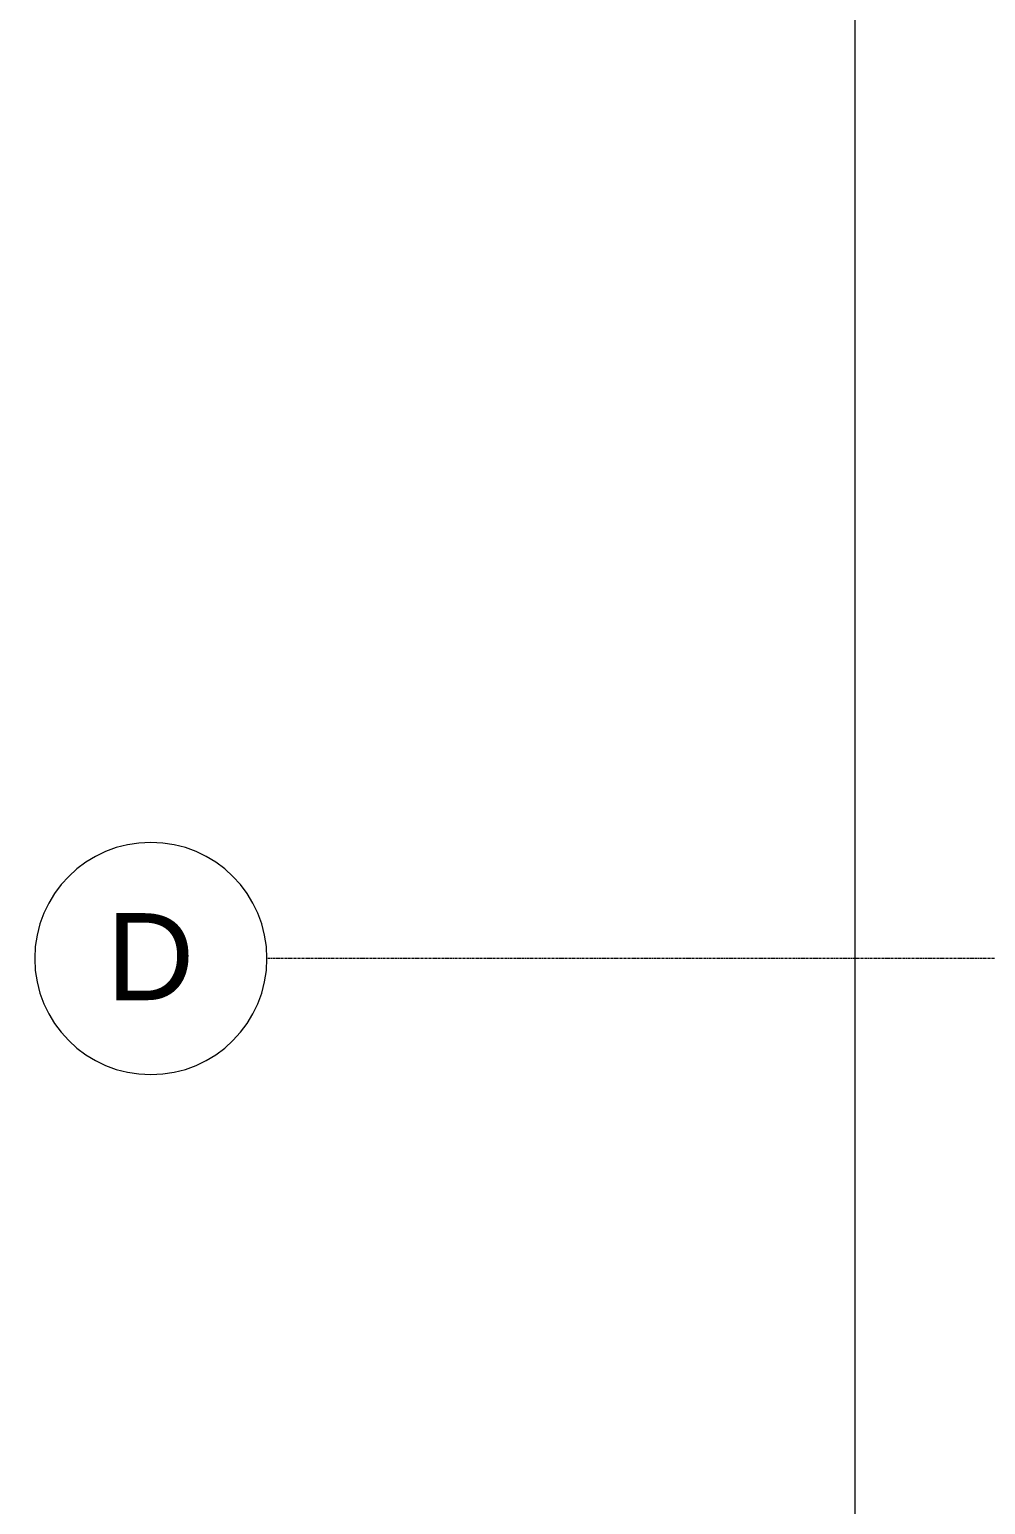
# Model space of a CAD drawing. Header units: inches. Extents: x -4235 to -464, y 9706 to 12425.
# Drawn here: x -4234.8 to -4037.2, y 10703.3 to 11008.3 of the extents above; entities that cross this region are included whole.
import ezdxf

# ---------------------------------------------------------------- set-up
doc = ezdxf.new("R2010")
doc.units = ezdxf.units.IN
doc.header["$MEASUREMENT"] = 0
doc.linetypes.add('Grid Line 1_2_', pattern=[0.875, 0.5, -0.125, 0.125, -0.125])
for name, color, linetype, lineweight in [('0-1', 7, 'Continuous', 5), ('C-TOPO', 7, 'Continuous', 9), ('S-GRID-1', 1, 'Grid Line 1_2_', 9), ('S-GRID-IDEN', 1, 'Continuous', 9)]:
    doc.layers.add(name, color=color, linetype=linetype, lineweight=lineweight)
doc.styles.add('Arial_1', font='arial.ttf', dxfattribs={"height": 18})

# ---------------------------------------------------------------- blocks, each defined once
blk = doc.blocks.new('CTR  - Topography_rvt-1-BACKGROUND - 1ST FLOOR')
at = {"layer": 'C-TOPO'}
for p, q in [((-4064.23, 11068.52), (-4064.23, 10787.65)), ((-4064.23, 11068.52), (-4064.23, 10787.65)), ((-4064.23, 10787.65), (-4064.23, 10787.58)), ((-4064.23, 10787.65), (-4064.23, 10787.58)), ((-4064.23, 10787.58), (-4064.23, 10623.63)), ((-4064.23, 10787.58), (-4064.23, 10623.63))]:
    blk.add_line(p, q, dxfattribs=at)
blk = doc.blocks.new('Grid - Grid Head - Circle-50561-BACKGROUND - 1ST FLOOR')
at = {"layer": 'S-GRID-IDEN'}
for start, end in [(360, 180), (180, 360)]:
    blk.add_arc((0, 0), 0.25, start, end, dxfattribs=at)

msp = doc.modelspace()

# ---------------------------------------------------------------- linework, layer by layer
at = {"layer": 'S-GRID-1'}
msp.add_line((-464.45, 10816.19), (-4185.7, 10816.19), dxfattribs=at)

# ---------------------------------------------------------------- block references
at = {"layer": '0-1'}
msp.add_blockref('CTR  - Topography_rvt-1-BACKGROUND - 1ST FLOOR', (0, 0), dxfattribs=at)
at = {"layer": 'S-GRID-IDEN', "xscale": 95.99999999999994, "yscale": 95.99999999999994, "zscale": 95.99999999999994, "rotation": 89.99999999999987}
msp.add_blockref('Grid - Grid Head - Circle-50561-BACKGROUND - 1ST FLOOR', (-4209.7, 10816.19), dxfattribs=at)

# ---------------------------------------------------------------- texts
at = {"layer": 'S-GRID-IDEN', "insert": (-4218.86, 10825.57), "char_height": 18, "width": 22.119, "attachment_point": 1, "style": 'Arial_1'}
msp.add_mtext('D', dxfattribs=at)

doc.saveas('drawing.dxf')
